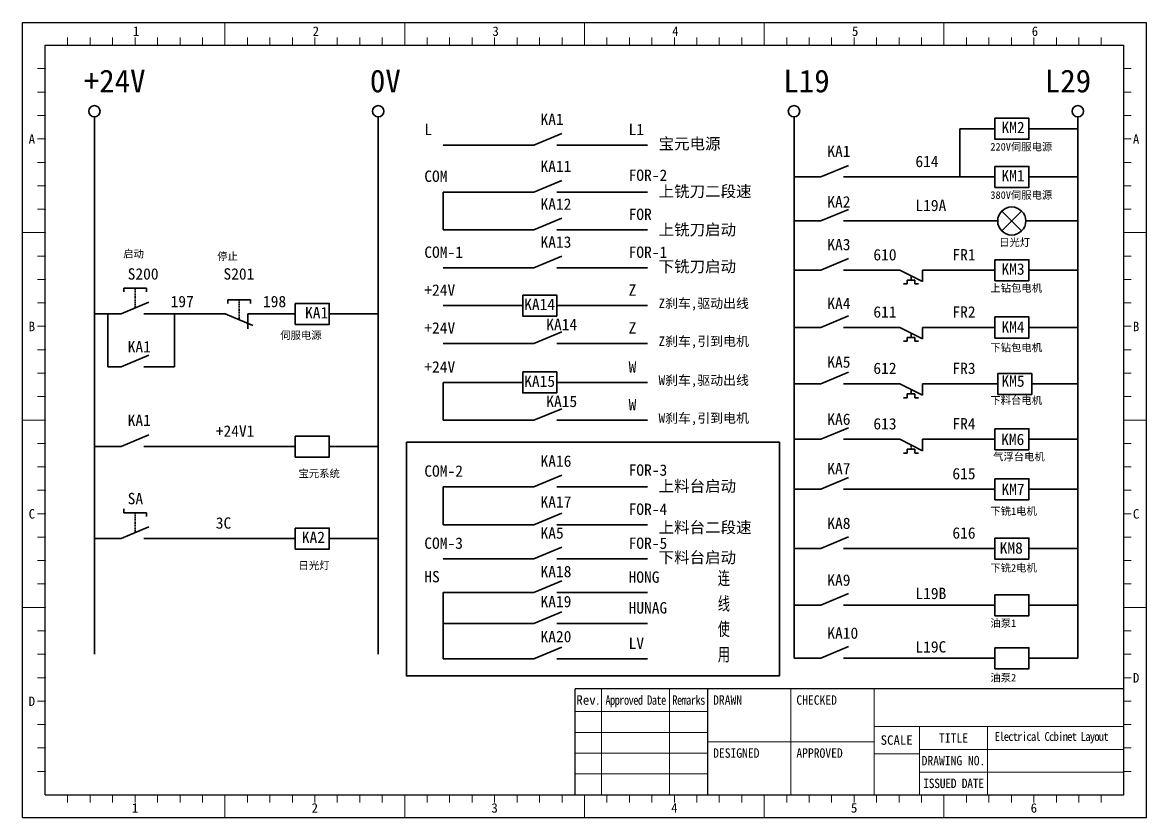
# Model space of a CAD drawing. Header units: millimetres. Extents: x 26 to 3546, y -73 to 3113.
# Drawn here: x 3244.5 to 3541.5, y 1542.2 to 1752.2 of the extents above; entities that cross this region are included whole.
import ezdxf

# ---------------------------------------------------------------- set-up
doc = ezdxf.new("R2010")
doc.units = ezdxf.units.MM
doc.header["$PDSIZE"] = -5
doc.linetypes.add('DOT2', pattern=[0.125, 0, -0.125])
doc.layers.get('0').update_dxf_attribs({"lineweight": 35})
for name, color, linetype, lineweight in [('图框', 7, 'Continuous', 30), ('尺寸线层', 3, 'Continuous', 18), ('粗实线层', 7, 'Continuous', 35), ('细实线层', 7, 'Continuous', 18)]:
    doc.layers.add(name, color=color, linetype=linetype, lineweight=lineweight)
doc.styles.add('GG', font='')
doc.styles.add('SLDTEXTSTYLE0', font='', dxfattribs={"width": 0.7})
doc.styles.add('标准', font='', dxfattribs={"width": 0.667})
doc.styles.add('样式 1', font='')
doc.styles.get('GG').set_extended_font_data('宋体')
doc.styles.get('SLDTEXTSTYLE0').set_extended_font_data('宋体')
doc.styles.get('标准').set_extended_font_data('宋体')
doc.styles.get('样式 1').set_extended_font_data('宋体')

msp = doc.modelspace()

# ---------------------------------------------------------------- linework, layer by layer
for p, q in [((3263.51, 1727.26), (3263.51, 1585.32)), ((3338.51, 1727.26), (3338.51, 1585.32)), ((3448.37, 1727.26), (3448.37, 1584.26)), ((3523.37, 1727.26), (3523.37, 1584.26)), ((3379.67, 1719.84), (3387.01, 1722.92)), ((3501.45, 1724.14), (3492.16, 1724.14)), ((3492.16, 1724.14), (3492.16, 1711.4)), ((3510.43, 1724.14), (3523.37, 1724.14)), ((3355.68, 1719.84), (3379.67, 1719.84)), ((3385.67, 1719.84), (3409.66, 1719.84)), ((3455.44, 1711.4), (3462.79, 1714.47)), ((3448.37, 1711.4), (3455.44, 1711.4)), ((3461.44, 1711.4), (3501.45, 1711.4)), ((3510.43, 1711.4), (3523.37, 1711.4)), ((3379.67, 1707.42), (3387.01, 1710.5)), ((3355.68, 1707.42), (3379.67, 1707.42)), ((3385.67, 1707.42), (3409.66, 1707.42)), ((3455.44, 1699.77), (3462.79, 1702.84)), ((3508.52, 1702.39), (3503.27, 1697.15)), ((3503.27, 1702.39), (3508.52, 1697.15)), ((3379.67, 1697.42), (3387.01, 1700.5)), ((3448.37, 1699.77), (3455.44, 1699.77)), ((3461.44, 1699.77), (3502.19, 1699.77)), ((3509.61, 1699.77), (3523.37, 1699.77)), ((3355.68, 1697.42), (3379.67, 1697.42)), ((3385.67, 1697.42), (3409.66, 1697.42)), ((3379.67, 1687.42), (3387.01, 1690.5)), ((3355.68, 1687.42), (3379.67, 1687.42)), ((3385.67, 1687.42), (3409.66, 1687.42)), ((3455.44, 1686.75), (3462.79, 1689.82)), ((3448.37, 1686.75), (3455.44, 1686.75)), ((3461.44, 1686.75), (3476.3, 1686.75)), ((3482.3, 1686.75), (3501.45, 1686.75)), ((3510.43, 1686.75), (3523.37, 1686.75)), ((3271.26, 1682.04), (3277.26, 1682.04)), ((3271.26, 1682.04), (3271.26, 1681.04)), ((3277.26, 1682.04), (3277.26, 1681.04)), ((3270.59, 1675.22), (3277.93, 1678.3)), ((3298.73, 1678.97), (3304.73, 1678.97)), ((3298.73, 1678.97), (3298.73, 1677.97)), ((3304.73, 1678.97), (3304.73, 1677.97)), ((3263.51, 1675.22), (3270.59, 1675.22)), ((3267.05, 1661.25), (3267.05, 1675.22)), ((3276.59, 1675.22), (3298.05, 1675.22)), ((3284.71, 1661.25), (3284.71, 1675.22)), ((3298.05, 1675.22), (3305.4, 1672.15)), ((3304.05, 1675.22), (3316.59, 1675.22)), ((3304.05, 1675.22), (3304.05, 1671.32)), ((3325.58, 1675.22), (3338.51, 1675.22)), ((3355.68, 1677.42), (3376.69, 1677.42)), ((3385.67, 1677.42), (3409.66, 1677.42)), ((3455.44, 1671.63), (3462.79, 1674.71)), ((3379.67, 1667.42), (3387.01, 1670.5)), ((3448.37, 1671.63), (3455.44, 1671.63)), ((3461.44, 1671.63), (3476.3, 1671.63)), ((3482.3, 1671.63), (3501.45, 1671.63)), ((3510.43, 1671.63), (3523.37, 1671.63)), ((3355.68, 1667.42), (3379.67, 1667.42)), ((3385.67, 1667.42), (3409.66, 1667.42)), ((3270.59, 1661.25), (3277.93, 1664.32)), ((3267.05, 1661.25), (3270.59, 1661.25)), ((3276.59, 1661.25), (3284.71, 1661.25)), ((3455.44, 1656.75), (3462.79, 1659.82)), ((3355.68, 1657.12), (3355.68, 1647.12)), ((3355.68, 1657.12), (3376.69, 1657.12)), ((3385.67, 1657.12), (3409.66, 1657.12)), ((3448.37, 1656.75), (3455.44, 1656.75)), ((3461.44, 1656.75), (3476.3, 1656.75)), ((3482.3, 1656.75), (3502.19, 1656.75)), ((3511.17, 1656.75), (3523.37, 1656.75)), ((3379.67, 1647.12), (3387.01, 1650.19)), ((3355.68, 1647.12), (3379.67, 1647.12)), ((3385.67, 1647.12), (3409.66, 1647.12)), ((3270.59, 1640.18), (3277.93, 1643.26)), ((3455.44, 1642.1), (3462.79, 1645.17)), ((3263.51, 1640.18), (3270.59, 1640.18)), ((3276.59, 1640.18), (3316.59, 1640.18)), ((3325.58, 1640.18), (3338.51, 1640.18)), ((3448.37, 1642.1), (3455.44, 1642.1)), ((3461.44, 1642.1), (3476.3, 1642.1)), ((3482.3, 1642.1), (3501.45, 1642.1)), ((3510.43, 1642.1), (3523.37, 1642.1)), ((3455.44, 1628.92), (3462.79, 1631.99)), ((3448.37, 1628.92), (3455.44, 1628.92)), ((3461.44, 1628.92), (3501.45, 1628.92)), ((3510.43, 1628.92), (3523.37, 1628.92)), ((3271.26, 1623.71), (3271.26, 1622.71)), ((3271.26, 1622.71), (3277.26, 1622.71)), ((3277.26, 1622.71), (3277.26, 1621.71)), ((3270.59, 1615.89), (3277.93, 1618.96)), ((3263.51, 1615.89), (3270.59, 1615.89)), ((3276.59, 1615.89), (3316.59, 1615.89)), ((3325.58, 1615.89), (3338.51, 1615.89)), ((3455.44, 1613.26), (3462.79, 1616.33)), ((3448.37, 1613.26), (3455.44, 1613.26)), ((3461.44, 1613.26), (3501.45, 1613.26)), ((3510.43, 1613.26), (3523.37, 1613.26)), ((3455.44, 1598.26), (3462.79, 1601.33)), ((3448.37, 1598.26), (3455.44, 1598.26)), ((3461.44, 1598.26), (3501.45, 1598.26)), ((3510.43, 1598.26), (3523.37, 1598.26)), ((3455.44, 1584.26), (3462.79, 1587.33)), ((3448.37, 1584.26), (3455.44, 1584.26)), ((3461.44, 1584.26), (3501.45, 1584.26)), ((3510.43, 1584.26), (3523.37, 1584.26))]:
    msp.add_line(p, q)
at = {"linetype": 'DOT2'}
for p, q in [((3274.26, 1676.76), (3274.26, 1682.04)), ((3301.73, 1673.69), (3301.73, 1678.97)), ((3274.26, 1617.43), (3274.26, 1622.71))]:
    msp.add_line(p, q, dxfattribs=at)
at = {"color": 3}
for p, q in [((3379.67, 1629.55), (3387.01, 1632.62)), ((3355.68, 1629.55), (3379.67, 1629.55)), ((3385.67, 1629.55), (3409.66, 1629.55)), ((3379.67, 1619.55), (3387.01, 1622.62)), ((3355.68, 1619.55), (3379.67, 1619.55)), ((3385.67, 1619.55), (3409.66, 1619.55)), ((3379.67, 1610.55), (3387.01, 1613.62)), ((3355.68, 1610.55), (3379.67, 1610.55)), ((3385.67, 1610.55), (3409.66, 1610.55)), ((3379.67, 1601.61), (3387.01, 1604.68)), ((3355.68, 1601.61), (3379.67, 1601.61)), ((3385.67, 1601.61), (3409.66, 1601.61)), ((3379.67, 1593.48), (3387.01, 1596.56)), ((3355.68, 1593.48), (3379.67, 1593.48)), ((3385.67, 1593.48), (3409.66, 1593.48)), ((3379.67, 1584.13), (3387.01, 1587.2)), ((3355.68, 1584.13), (3379.67, 1584.13)), ((3385.67, 1584.13), (3409.66, 1584.13))]:
    msp.add_line(p, q, dxfattribs=at)
for points in [[(3501.45, 1726.91), (3510.43, 1726.91), (3510.43, 1721.37), (3501.45, 1721.37)], [(3501.45, 1714.17), (3510.43, 1714.17), (3510.43, 1708.62), (3501.45, 1708.62)], [(3501.45, 1689.52), (3510.43, 1689.52), (3510.43, 1683.97), (3501.45, 1683.97)], [(3376.69, 1680.2), (3385.67, 1680.2), (3385.67, 1674.65), (3376.69, 1674.65)], [(3316.59, 1678), (3325.58, 1678), (3325.58, 1672.45), (3316.59, 1672.45)], [(3501.45, 1674.41), (3510.43, 1674.41), (3510.43, 1668.86), (3501.45, 1668.86)], [(3376.69, 1659.89), (3385.67, 1659.89), (3385.67, 1654.35), (3376.69, 1654.35)], [(3502.19, 1659.52), (3511.17, 1659.52), (3511.17, 1653.98), (3502.19, 1653.98)], [(3316.59, 1642.96), (3325.58, 1642.96), (3325.58, 1637.41), (3316.59, 1637.41)], [(3501.45, 1644.87), (3510.43, 1644.87), (3510.43, 1639.33), (3501.45, 1639.33)], [(3501.45, 1631.69), (3510.43, 1631.69), (3510.43, 1626.15), (3501.45, 1626.15)], [(3316.59, 1618.66), (3325.58, 1618.66), (3325.58, 1613.12), (3316.59, 1613.12)], [(3501.45, 1616.03), (3510.43, 1616.03), (3510.43, 1610.48), (3501.45, 1610.48)], [(3501.45, 1601.03), (3510.43, 1601.03), (3510.43, 1595.48), (3501.45, 1595.48)], [(3501.45, 1587.03), (3510.43, 1587.03), (3510.43, 1581.48), (3501.45, 1581.48)]]:
    msp.add_lwpolyline(points, close=True)
for centre, radius in [((3263.51, 1728.76), 1.5), ((3338.51, 1728.76), 1.5), ((3448.37, 1728.76), 1.5), ((3523.37, 1728.76), 1.5), ((3505.9, 1699.77), 3.71)]:
    msp.add_circle(centre, radius)
at = {"layer": '图框'}
for p, q in [((3244.51, 1542.2), (3244.51, 1752.2)), ((3244.51, 1752.2), (3541.51, 1752.2)), ((3541.5, 1542.2), (3541.5, 1752.2)), ((3541.51, 1542.2), (3541.51, 1752.2)), ((3250.51, 1548.2), (3250.51, 1746.2)), ((3250.51, 1746.2), (3535.5, 1746.2)), ((3535.51, 1548.2), (3535.5, 1746.2)), ((3535.5, 1548.2), (3535.5, 1746.2)), ((3535.51, 1576.2), (3390.51, 1576.2)), ((3390.51, 1548.2), (3390.51, 1576.2)), ((3425.51, 1576.2), (3425.51, 1548.2)), ((3250.51, 1548.2), (3535.51, 1548.2)), ((3244.51, 1542.2), (3541.51, 1542.2))]:
    msp.add_line(p, q, dxfattribs=at)
at = {"layer": '图框', "lineweight": 15}
for p, q in [((3397.51, 1576.2), (3397.51, 1548.2)), ((3415.51, 1576.2), (3415.51, 1548.2)), ((3447.51, 1576.2), (3447.51, 1548.2)), ((3469.51, 1576.2), (3469.51, 1548.2)), ((3390.51, 1570.2), (3425.51, 1570.2)), ((3469.51, 1566.2), (3535.51, 1566.2)), ((3481.51, 1566.2), (3481.51, 1548.2)), ((3499.51, 1566.2), (3499.51, 1548.2)), ((3390.51, 1564.7), (3425.51, 1564.7)), ((3425.51, 1562.2), (3469.51, 1562.2)), ((3481.51, 1560.2), (3535.51, 1560.2)), ((3390.51, 1559.2), (3425.51, 1559.2)), ((3469.51, 1559.06), (3481.51, 1559.06)), ((3390.51, 1553.7), (3425.51, 1553.7)), ((3481.51, 1554.2), (3535.51, 1554.2)), ((3535.51, 1548.2), (3390.51, 1548.2))]:
    msp.add_line(p, q, dxfattribs=at)
at = {"layer": '粗实线层'}
for p, q in [((3355.68, 1707.42), (3355.68, 1697.42)), ((3476.3, 1686.75), (3482.3, 1683.75)), ((3478.3, 1684.15), (3480.3, 1684.15)), ((3478.3, 1684.15), (3478.3, 1683.15)), ((3479.3, 1685.25), (3479.3, 1684.75)), ((3479.3, 1684.65), (3479.3, 1684.15)), ((3480.3, 1684.15), (3480.3, 1683.15)), ((3482.3, 1686.75), (3482.3, 1683.75)), ((3478.3, 1683.15), (3477.3, 1683.15)), ((3480.3, 1683.15), (3481.3, 1683.15)), ((3476.3, 1671.63), (3482.3, 1668.63)), ((3479.3, 1670.13), (3479.3, 1669.63)), ((3479.3, 1669.53), (3479.3, 1669.03)), ((3482.3, 1671.63), (3482.3, 1668.63)), ((3478.3, 1668.03), (3477.3, 1668.03)), ((3478.3, 1669.03), (3480.3, 1669.03)), ((3478.3, 1669.03), (3478.3, 1668.03)), ((3480.3, 1669.03), (3480.3, 1668.03)), ((3480.3, 1668.03), (3481.3, 1668.03)), ((3476.3, 1656.75), (3482.3, 1653.75)), ((3479.3, 1655.25), (3479.3, 1654.7)), ((3479.3, 1654.6), (3479.3, 1654.1)), ((3482.3, 1656.75), (3482.3, 1653.75)), ((3478.3, 1653.1), (3477.3, 1653.1)), ((3478.3, 1654.1), (3480.3, 1654.1)), ((3478.3, 1654.1), (3478.3, 1653.1)), ((3480.3, 1654.1), (3480.3, 1653.1)), ((3480.3, 1653.1), (3481.3, 1653.1)), ((3476.3, 1642.1), (3482.3, 1639.1)), ((3478.3, 1639.48), (3480.3, 1639.48)), ((3478.3, 1639.48), (3478.3, 1638.48)), ((3479.3, 1640.6), (3479.3, 1640.08)), ((3479.3, 1639.98), (3479.3, 1639.48)), ((3480.3, 1639.48), (3480.3, 1638.48)), ((3482.3, 1642.1), (3482.3, 1639.1)), ((3478.3, 1638.48), (3477.3, 1638.48)), ((3480.3, 1638.48), (3481.3, 1638.48))]:
    msp.add_line(p, q, dxfattribs=at)
at = {"layer": '粗实线层', "color": 3}
for p, q in [((3355.68, 1629.55), (3355.68, 1619.55)), ((3355.68, 1601.61), (3355.68, 1584.13))]:
    msp.add_line(p, q, dxfattribs=at)
at = {"layer": '粗实线层'}
msp.add_lwpolyline([(3345.98, 1641.35), (3345.98, 1579.59), (3444.53, 1579.59), (3444.53, 1641.35)], close=True, dxfattribs=at)
at = {"layer": '细实线层'}
for p, q in [((3298.01, 1746.2), (3298.01, 1752.2)), ((3345.51, 1746.2), (3345.51, 1752.2)), ((3393.01, 1746.2), (3393.01, 1752.2)), ((3440.51, 1746.2), (3440.51, 1752.2)), ((3488, 1746.2), (3488, 1752.2)), ((3256.45, 1746.2), (3256.45, 1748.2)), ((3262.39, 1746.2), (3262.39, 1748.2)), ((3268.33, 1746.2), (3268.33, 1748.2)), ((3274.26, 1746.2), (3274.26, 1748.2)), ((3280.2, 1746.2), (3280.2, 1748.2)), ((3286.14, 1746.2), (3286.14, 1748.2)), ((3292.08, 1746.2), (3292.08, 1748.2)), ((3303.95, 1746.2), (3303.95, 1748.2)), ((3309.89, 1746.2), (3309.89, 1748.2)), ((3315.82, 1746.2), (3315.82, 1748.2)), ((3321.76, 1746.2), (3321.76, 1748.2)), ((3321.76, 1746.2), (3321.76, 1748.2)), ((3327.7, 1746.2), (3327.7, 1748.2)), ((3333.64, 1746.2), (3333.64, 1748.2)), ((3339.57, 1746.2), (3339.57, 1748.2)), ((3351.45, 1746.2), (3351.45, 1748.2)), ((3357.38, 1746.2), (3357.38, 1748.2)), ((3363.32, 1746.2), (3363.32, 1748.2)), ((3369.26, 1746.2), (3369.26, 1748.2)), ((3375.2, 1746.2), (3375.2, 1748.2)), ((3381.13, 1746.2), (3381.13, 1748.2)), ((3387.07, 1746.2), (3387.07, 1748.2)), ((3387.07, 1746.2), (3387.07, 1748.2)), ((3398.95, 1746.2), (3398.95, 1748.2)), ((3404.88, 1746.2), (3404.88, 1748.2)), ((3410.82, 1746.2), (3410.82, 1748.2)), ((3416.76, 1746.2), (3416.76, 1748.2)), ((3422.69, 1746.2), (3422.69, 1748.2)), ((3428.63, 1746.2), (3428.63, 1748.2)), ((3434.57, 1746.2), (3434.57, 1748.2)), ((3446.44, 1746.2), (3446.44, 1748.2)), ((3452.38, 1746.2), (3452.38, 1748.2)), ((3452.38, 1746.2), (3452.38, 1748.2)), ((3458.32, 1746.2), (3458.32, 1748.2)), ((3464.26, 1746.2), (3464.26, 1748.2)), ((3470.19, 1746.2), (3470.19, 1748.2)), ((3476.13, 1746.2), (3476.13, 1748.2)), ((3482.07, 1746.2), (3482.07, 1748.2)), ((3493.94, 1746.2), (3493.94, 1748.2)), ((3499.88, 1746.2), (3499.88, 1748.2)), ((3505.82, 1746.2), (3505.82, 1748.2)), ((3511.75, 1746.2), (3511.75, 1748.2)), ((3517.69, 1746.2), (3517.69, 1748.2)), ((3517.69, 1746.2), (3517.69, 1748.2)), ((3523.63, 1746.2), (3523.63, 1748.2)), ((3529.57, 1746.2), (3529.57, 1748.2)), ((3250.51, 1740.01), (3248.51, 1740.01)), ((3535.5, 1740.01), (3537.5, 1740.01)), ((3250.51, 1733.83), (3248.51, 1733.83)), ((3535.5, 1733.83), (3537.5, 1733.83)), ((3250.51, 1727.64), (3248.51, 1727.64)), ((3535.5, 1727.64), (3537.5, 1727.64)), ((3250.51, 1721.45), (3248.51, 1721.45)), ((3250.51, 1721.45), (3248.51, 1721.45)), ((3535.5, 1721.45), (3537.5, 1721.45)), ((3535.5, 1721.45), (3537.5, 1721.45)), ((3250.51, 1715.26), (3248.51, 1715.26)), ((3535.5, 1715.26), (3537.5, 1715.26)), ((3250.51, 1709.08), (3248.51, 1709.08)), ((3535.5, 1709.08), (3537.5, 1709.08)), ((3250.51, 1702.89), (3248.51, 1702.89)), ((3535.5, 1702.89), (3537.5, 1702.89)), ((3250.51, 1696.7), (3244.51, 1696.7)), ((3535.5, 1696.7), (3541.5, 1696.7)), ((3250.51, 1690.51), (3248.51, 1690.51)), ((3535.5, 1690.51), (3537.5, 1690.51)), ((3250.51, 1684.33), (3248.51, 1684.33)), ((3535.5, 1684.33), (3537.5, 1684.33)), ((3250.51, 1678.14), (3248.51, 1678.14)), ((3535.5, 1678.14), (3537.5, 1678.14)), ((3250.51, 1671.95), (3248.51, 1671.95)), ((3535.5, 1671.95), (3537.5, 1671.95)), ((3250.51, 1665.76), (3248.51, 1665.76)), ((3250.51, 1665.76), (3248.51, 1665.76)), ((3535.5, 1665.76), (3537.5, 1665.76)), ((3535.5, 1665.76), (3537.5, 1665.76)), ((3250.51, 1659.58), (3248.51, 1659.58)), ((3535.5, 1659.58), (3537.5, 1659.58)), ((3250.51, 1653.39), (3248.51, 1653.39)), ((3535.5, 1653.39), (3537.5, 1653.39)), ((3250.51, 1647.2), (3244.51, 1647.2)), ((3535.5, 1647.2), (3541.5, 1647.2)), ((3250.51, 1641.01), (3248.51, 1641.01)), ((3535.5, 1641.01), (3537.5, 1641.01)), ((3250.51, 1634.83), (3248.51, 1634.83)), ((3535.5, 1634.83), (3537.5, 1634.83)), ((3250.51, 1628.64), (3248.51, 1628.64)), ((3535.5, 1628.64), (3537.5, 1628.64)), ((3250.51, 1622.45), (3248.51, 1622.45)), ((3535.5, 1622.45), (3537.5, 1622.45)), ((3250.51, 1616.26), (3248.51, 1616.26)), ((3535.5, 1616.26), (3537.5, 1616.26)), ((3250.51, 1610.08), (3248.51, 1610.08)), ((3250.51, 1610.08), (3248.51, 1610.08)), ((3535.5, 1610.08), (3537.5, 1610.08)), ((3535.5, 1610.08), (3537.5, 1610.08)), ((3250.51, 1603.89), (3248.51, 1603.89)), ((3535.5, 1603.89), (3537.5, 1603.89)), ((3250.51, 1597.7), (3244.51, 1597.7)), ((3535.5, 1597.7), (3541.5, 1597.7)), ((3250.51, 1591.51), (3248.51, 1591.51)), ((3535.5, 1591.51), (3537.5, 1591.51)), ((3250.51, 1585.33), (3248.51, 1585.33)), ((3535.5, 1585.33), (3537.5, 1585.33)), ((3250.51, 1579.14), (3248.51, 1579.14)), ((3535.5, 1579.14), (3537.5, 1579.14)), ((3250.51, 1572.95), (3248.51, 1572.95)), ((3535.5, 1572.95), (3537.5, 1572.95)), ((3250.51, 1566.76), (3248.51, 1566.76)), ((3535.5, 1566.76), (3537.5, 1566.76)), ((3250.51, 1560.58), (3248.51, 1560.58)), ((3535.5, 1560.58), (3537.5, 1560.58)), ((3250.51, 1554.39), (3248.51, 1554.39)), ((3535.5, 1554.39), (3537.5, 1554.39)), ((3256.45, 1548.2), (3256.45, 1546.2)), ((3262.39, 1548.2), (3262.39, 1546.2)), ((3268.33, 1548.2), (3268.33, 1546.2)), ((3274.26, 1548.2), (3274.26, 1546.2)), ((3280.2, 1548.2), (3280.2, 1546.2)), ((3286.14, 1548.2), (3286.14, 1546.2)), ((3292.08, 1548.2), (3292.08, 1546.2)), ((3298.01, 1548.2), (3298.01, 1542.2)), ((3303.95, 1548.2), (3303.95, 1546.2)), ((3309.89, 1548.2), (3309.89, 1546.2)), ((3315.82, 1548.2), (3315.82, 1546.2)), ((3321.76, 1548.2), (3321.76, 1546.2)), ((3321.76, 1548.2), (3321.76, 1546.2)), ((3327.7, 1548.2), (3327.7, 1546.2)), ((3333.64, 1548.2), (3333.64, 1546.2)), ((3339.57, 1548.2), (3339.57, 1546.2)), ((3345.51, 1548.2), (3345.51, 1542.2)), ((3351.45, 1548.2), (3351.45, 1546.2)), ((3357.38, 1548.2), (3357.38, 1546.2)), ((3363.32, 1548.2), (3363.32, 1546.2)), ((3369.26, 1548.2), (3369.26, 1546.2)), ((3375.2, 1548.2), (3375.2, 1546.2)), ((3381.13, 1548.2), (3381.13, 1546.2)), ((3387.07, 1548.2), (3387.07, 1546.2)), ((3387.07, 1548.2), (3387.07, 1546.2)), ((3393.01, 1548.2), (3393.01, 1542.2)), ((3398.95, 1548.2), (3398.95, 1546.2)), ((3404.88, 1548.2), (3404.88, 1546.2)), ((3410.82, 1548.2), (3410.82, 1546.2)), ((3416.76, 1548.2), (3416.76, 1546.2)), ((3422.69, 1548.2), (3422.69, 1546.2)), ((3428.63, 1548.2), (3428.63, 1546.2)), ((3434.57, 1548.2), (3434.57, 1546.2)), ((3440.51, 1548.2), (3440.51, 1542.2)), ((3446.44, 1548.2), (3446.44, 1546.2)), ((3452.38, 1548.2), (3452.38, 1546.2)), ((3452.38, 1548.2), (3452.38, 1546.2)), ((3458.32, 1548.2), (3458.32, 1546.2)), ((3464.26, 1548.2), (3464.26, 1546.2)), ((3470.19, 1548.2), (3470.19, 1546.2)), ((3476.13, 1548.2), (3476.13, 1546.2)), ((3482.07, 1548.2), (3482.07, 1546.2)), ((3488, 1548.2), (3488, 1542.2)), ((3493.94, 1548.2), (3493.94, 1546.2)), ((3499.88, 1548.2), (3499.88, 1546.2)), ((3505.82, 1548.2), (3505.82, 1546.2)), ((3511.75, 1548.2), (3511.75, 1546.2)), ((3517.69, 1548.2), (3517.69, 1546.2)), ((3517.69, 1548.2), (3517.69, 1546.2)), ((3523.63, 1548.2), (3523.63, 1546.2)), ((3529.57, 1548.2), (3529.57, 1546.2))]:
    msp.add_line(p, q, dxfattribs=at)
for p in [(3250.51, 1740.01), (3535.5, 1740.01), (3250.51, 1733.83), (3535.5, 1733.83), (3250.51, 1727.64), (3535.5, 1727.64), (3250.51, 1721.45), (3535.5, 1721.45), (3250.51, 1715.26), (3535.5, 1715.26), (3250.51, 1709.08), (3535.5, 1709.08), (3250.51, 1702.89), (3535.5, 1702.89), (3250.51, 1696.7), (3535.5, 1696.7), (3250.51, 1690.51), (3535.5, 1690.51), (3250.51, 1684.33), (3535.5, 1684.33), (3250.51, 1678.14), (3535.5, 1678.14), (3250.51, 1671.95), (3535.5, 1671.95), (3250.51, 1665.76), (3535.5, 1665.76), (3250.51, 1659.58), (3535.5, 1659.58), (3250.51, 1653.39), (3535.5, 1653.39), (3250.51, 1647.2), (3535.5, 1647.2), (3250.51, 1641.01), (3535.5, 1641.01), (3250.51, 1634.83), (3535.5, 1634.83), (3250.51, 1628.64), (3535.5, 1628.64), (3250.51, 1622.45), (3535.5, 1622.45), (3250.51, 1616.26), (3535.5, 1616.26), (3250.51, 1610.08), (3535.5, 1610.08), (3250.51, 1603.89), (3535.5, 1603.89), (3250.51, 1597.7), (3535.5, 1597.7), (3250.51, 1591.51), (3535.5, 1591.51), (3250.51, 1585.33), (3535.5, 1585.33), (3250.51, 1579.14), (3535.5, 1579.14), (3250.51, 1572.95), (3535.5, 1572.95), (3250.51, 1566.76), (3535.5, 1566.76), (3250.51, 1560.58), (3535.5, 1560.58), (3250.51, 1554.39), (3535.5, 1554.39)]:
    msp.add_point(p, dxfattribs=at)

# ---------------------------------------------------------------- texts
at = {"attachment_point": 1}
for s, insert, char_height, width, style in [('+24V', (3260.7, 1739.76), 6, 18.0622, '样式 1'), ('0V', (3336.31, 1739.76), 6, 18.0622, '样式 1'), ('L19', (3445.56, 1739.76), 6, 18.0622, '样式 1'), ('L29', (3514.64, 1739.76), 6, 18.0622, '样式 1'), ('KA1', (3381.39, 1728.15), 3, 6.5784, '样式 1'), ('KM2', (3503.18, 1725.97), 3, 18.0622, '样式 1'), ('L', (3350.69, 1725.45), 3, 6.5784, '样式 1'), ('L1', (3404.67, 1725.45), 3, 6.5784, '样式 1'), ('宝元电源', (3412.6, 1721.68), 3, 23.1135, '样式 1'), ('KA1', (3457.17, 1719.7), 3, 6.5784, '样式 1'), ('220V伺服电源', (3500.25, 1720.37), 2, 18.0622, '样式 1'), ('614', (3480.45, 1717), 3, 6.5784, '样式 1'), ('KA11', (3381.39, 1715.72), 3, 6.5784, '样式 1'), ('COM', (3350.69, 1713.09), 3, 6.5784, '样式 1'), ('FOR-2', (3404.67, 1713.36), 3, 6.5784, '样式 1'), ('KM1', (3503.18, 1713.23), 3, 18.0622, '样式 1'), ('上铣刀二段速', (3412.6, 1709.11), 3, 26.0712, '样式 1'), ('380V伺服电源', (3500.25, 1707.62), 2, 18.0622, '样式 1'), ('KA12', (3381.39, 1705.72), 3, 6.5784, '样式 1'), ('KA2', (3457.17, 1706.33), 3, 6.5784, '样式 1'), ('L19A', (3480.45, 1705.38), 3, 6.5784, '样式 1'), ('FOR', (3404.67, 1703.03), 3, 6.5784, '样式 1'), ('上铣刀启动', (3412.6, 1698.98), 3, 23.1135, '样式 1'), ('COM-1', (3350.69, 1693.03), 3, 6.5784, '样式 1'), ('KA13', (3381.39, 1695.72), 3, 6.5784, '样式 1'), ('FOR-1', (3404.67, 1693.03), 3, 6.5784, '样式 1'), ('KA3', (3457.17, 1695.05), 3, 6.5784, '样式 1'), ('日光灯', (3502.59, 1695.13), 2, 18.0622, '样式 1'), ('启动', (3271.14, 1692.1), 2, 18.0622, '样式 1'), ('停止', (3295.97, 1691.42), 2, 18.0622, '样式 1'), ('610', (3469.34, 1692.36), 3, 6.5784, '样式 1'), ('FR1', (3490.22, 1692.36), 3, 6.5784, '样式 1'), ('S200', (3272.31, 1687.28), 3, 6.5784, '样式 1'), ('S201', (3297.62, 1687.28), 3, 6.5784, '样式 1'), ('下铣刀启动', (3412.6, 1689.26), 3, 23.1135, '样式 1'), ('KM3', (3503.18, 1688.58), 3, 18.0622, '样式 1'), ('+24V', (3350.69, 1683.03), 3, 6.5784, '样式 1'), ('Z', (3404.67, 1683.03), 3, 6.5784, '样式 1'), ('上钻包电机', (3500.25, 1683.05), 2, 18.0622, '样式 1'), ('197', (3283.65, 1680), 3, 6.5784, '样式 1'), ('198', (3308.06, 1680), 3, 6.5784, '样式 1'), ('KA14', (3377.08, 1679.25), 3, 8.4015, '样式 1'), ('Z刹车,驱动出线', (3412.6, 1679.26), 2.5, 23.1135, '样式 1'), ('KA4', (3457.17, 1679.48), 3, 6.5784, '样式 1'), ('KA1', (3319.18, 1677.05), 3, 18.0622, '样式 1'), ('611', (3469.34, 1677.24), 3, 6.5784, '样式 1'), ('FR2', (3490.22, 1677.24), 3, 6.5784, '样式 1'), ('+24V', (3350.69, 1673.03), 3, 6.5784, '样式 1'), ('KA14', (3382.91, 1673.93), 3, 6.5784, '样式 1'), ('Z', (3404.67, 1673.03), 3, 6.5784, '样式 1'), ('KM4', (3503.18, 1673.26), 3, 18.0622, '样式 1'), ('伺服电源', (3312.63, 1670.58), 2, 20.2196, '样式 1'), ('Z刹车,引到电机', (3412.6, 1669.26), 2.5, 23.1135, '样式 1'), ('KA1', (3272.31, 1668.04), 3, 6.5784, '样式 1'), ('下钻包电机', (3500.25, 1667.32), 2, 18.0622, '样式 1'), ('KA5', (3457.17, 1664.02), 3, 6.5784, '样式 1'), ('+24V', (3350.69, 1662.73), 3, 6.5784, '样式 1'), ('W', (3404.67, 1662.73), 3, 6.5784, '样式 1'), ('612', (3469.34, 1662.36), 3, 6.5784, '样式 1'), ('FR3', (3490.22, 1662.36), 3, 6.5784, '样式 1'), ('KA15', (3377.08, 1658.95), 3, 8.4015, '样式 1'), ('W刹车,驱动出线', (3412.6, 1658.96), 2.5, 23.1135, '样式 1'), ('KM5', (3503.18, 1658.99), 3, 18.0622, '样式 1'), ('KA15', (3382.91, 1653.63), 3, 6.5784, '样式 1'), ('W', (3404.67, 1652.73), 3, 6.5784, '样式 1'), ('下料台电机', (3500.25, 1653.38), 2, 18.0622, '样式 1'), ('KA1', (3272.31, 1648.63), 3, 6.5784, '样式 1'), ('W刹车,引到电机', (3412.6, 1648.96), 2.5, 23.1135, '样式 1'), ('KA6', (3457.17, 1648.92), 3, 6.5784, '样式 1'), ('+24V1', (3295.59, 1645.79), 3, 6.5784, '样式 1'), ('613', (3469.34, 1647.71), 3, 6.5784, '样式 1'), ('FR4', (3490.22, 1647.71), 3, 6.5784, '样式 1'), ('KM6', (3503.1, 1643.58), 3, 18.0622, '样式 1'), ('气浮台电机', (3500.98, 1638.5), 2, 18.0622, '样式 1'), ('宝元系统', (3317.46, 1634.05), 2, 18.0622, '样式 1'), ('KA7', (3457.17, 1635.88), 3, 6.5784, '样式 1'), ('615', (3490.22, 1634.53), 3, 6.5784, '样式 1'), ('SA', (3272.31, 1627.95), 3, 6.5784, '样式 1'), ('KM7', (3503.18, 1630.41), 3, 18.0622, '样式 1'), ('下铣1电机', (3500.25, 1624.13), 2, 18.0622, '样式 1'), ('3C', (3295.59, 1621.5), 3, 6.5784, '样式 1'), ('KA8', (3457.17, 1621.42), 3, 6.5784, '样式 1'), ('616', (3490.22, 1618.87), 3, 6.5784, '样式 1'), ('KA2', (3318.32, 1617.72), 3, 18.0622, '样式 1'), ('KM8', (3502.72, 1614.9), 3, 18.0622, '样式 1'), ('日光灯', (3317.46, 1609.76), 2, 18.0622, '样式 1'), ('下铣2电机', (3500.25, 1609.14), 2, 18.0622, '样式 1'), ('KA9', (3457.17, 1606.42), 3, 6.5784, '样式 1'), ('L19B', (3480.45, 1602.9), 3, 6.5784, '样式 1'), ('KA10', (3457.17, 1592.42), 3, 6.5784, '样式 1'), ('油泵1', (3500.25, 1594.54), 2, 18.0622, '样式 1'), ('L19C', (3480.45, 1588.78), 3, 6.5784, '样式 1'), ('油泵2', (3500.25, 1580.15), 2, 18.0622, '样式 1'), ('{\\W0.9;\\T0.85;Electrical Ccbinet Layout}', (3501.39, 1564.75), 2.3, 61.5875, 'GG')]:
    msp.add_mtext(s, dxfattribs=dict(at, insert=insert, char_height=char_height, width=width, style=style))
at = {"color": 3, "char_height": 3, "attachment_point": 1, "style": '样式 1'}
for s, insert, width in [('KA16', (3381.39, 1637.85), 6.5784), ('COM-2', (3350.69, 1635.22), 6.5784), ('FOR-3', (3404.67, 1635.48), 6.5784), ('上料台启动', (3412.6, 1631.24), 23.1135), ('KA17', (3381.39, 1627.07), 6.5784), ('FOR-4', (3404.67, 1625.15), 6.5784), ('KA5', (3381.39, 1618.85), 6.5784), ('上料台二段速', (3412.6, 1620.34), 26.0712), ('COM-3', (3350.69, 1616.16), 6.5784), ('FOR-5', (3404.67, 1616.16), 6.5784), ('下料台启动', (3412.6, 1612.39), 23.1135), ('HS', (3350.69, 1607.32), 6.5784), ('KA18', (3381.39, 1608.67), 6.5784), ('HONG', (3404.67, 1607.21), 6.5784), ('KA19', (3381.39, 1600.75), 6.5784), ('HUNAG', (3404.67, 1599.09), 6.5784), ('KA20', (3381.39, 1591.5), 6.5784), ('LV', (3404.67, 1589.73), 6.5784)]:
    msp.add_mtext(s, dxfattribs=dict(at, insert=insert, width=width))
at = {"layer": '图框', "lineweight": 15, "char_height": 2.5, "style": 'SLDTEXTSTYLE0'}
for s, insert, width, attachment_point in [('{\\W1;1}', (3274.54, 1751.16), 2.0278, 2), ('{\\W1;2}', (3322.03, 1751.16), 2.75, 2), ('{\\W1;3}', (3369.53, 1751.16), 2.6944, 2), ('{\\W1;4}', (3417.03, 1751.16), 3.0556, 2), ('{\\W1;5}', (3464.53, 1751.16), 2.6944, 2), ('{\\W1;6}', (3512.03, 1751.16), 2.8333, 2), ('{\\W1;A}', (3246.99, 1722.66), 3.3611, 2), ('{\\W1;A}', (3538.76, 1722.66), 3.3611, 2), ('{\\W1;B}', (3246.99, 1673.16), 3.1944, 2), ('{\\W1;B}', (3538.76, 1673.16), 3.1944, 2), ('{\\W1;C}', (3246.99, 1623.66), 3.0833, 2), ('{\\W1;C}', (3538.76, 1623.66), 3.0833, 2), ('{\\W1;D}', (3538.76, 1580.35), 3.1111, 2), ('{\\W1;D}', (3246.99, 1574.16), 3.1111, 2), ('{\\W1;Rev\\W0.7;.}', (3394.01, 1574.48), 11.3306, 2), ('{\\W0.8;\\T0.9;Approved Date}', (3406.51, 1574.48), 33.1867, 2), ('{\\W0.8;\\T0.9;Remarks}', (3420.51, 1574.48), 17.5822, 2), ('{\\W0.9;DRAWN}', (3427, 1574.48), 15.775, 1), ('{\\W0.9;CHECKED}', (3449, 1574.48), 21.975, 1), ('{\\W1;SCALE}', (3475.51, 1563.91), 17.25, 2), ('{\\W0.9;TITLE}', (3490.51, 1564.48), 15.625, 2), ('{\\W0.9;DESIGNED}', (3427, 1560.48), 25.2, 1), ('{\\W0.9;APPROVED}', (3449, 1560.48), 25.325, 1), ('{\\W0.9;DRAWING NO.}', (3490.51, 1558.48), 33, 2), ('{\\W0.9;\\T0.95;ISSUED DATE}', (3490.51, 1552.48), 32.8, 2), ('{\\W1;1}', (3274.26, 1545.98), 2.0278, 2), ('{\\W1;2}', (3321.76, 1545.98), 2.75, 2), ('{\\W1;3}', (3369.26, 1545.98), 2.6944, 2), ('{\\W1;4}', (3416.76, 1545.98), 3.0556, 2), ('{\\W1;5}', (3464.26, 1545.98), 2.6944, 2), ('{\\W1;6}', (3511.75, 1545.98), 2.8333, 2)]:
    msp.add_mtext(s, dxfattribs=dict(at, insert=insert, width=width, attachment_point=attachment_point))
at = {"layer": '尺寸线层', "color": 3, "insert": (3428.26, 1607.17), "char_height": 3.5, "width": 3.8041, "attachment_point": 1, "line_spacing_factor": 1.15057, "style": '标准'}
msp.add_mtext('\\T1.1;连线使用', dxfattribs=at)

doc.saveas('drawing.dxf')
